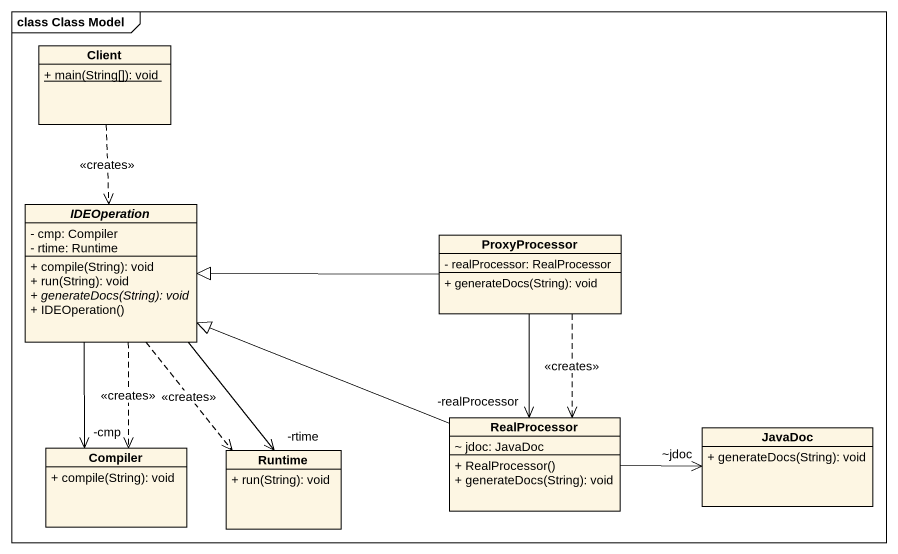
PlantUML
@startuml
mainframe class Class Model
hide circle
hide empty members
skinparam classAttributeIconSize 0
class Client {
  {static} + main(String[]): void
}
abstract class IDEOperation {
  - cmp: Compiler
  - rtime: Runtime
  + compile(String): void
  + run(String): void
  {abstract} + generateDocs(String): void
  + IDEOperation()
}
class ProxyProcessor {
  - realProcessor: RealProcessor
  + generateDocs(String): void
}
class Compiler {
  + compile(String): void
}
class Runtime {
  + run(String): void
}
class RealProcessor {
  ~ jdoc: JavaDoc
  + RealProcessor()
  + generateDocs(String): void
}
class JavaDoc {
  + generateDocs(String): void
}
Client ..> IDEOperation : <<creates>>
IDEOperation --> "-cmp" Compiler
IDEOperation ..> Compiler : <<creates>>
IDEOperation --> "-rtime" Runtime
IDEOperation ..> Runtime : <<creates>>
ProxyProcessor -left-|> IDEOperation
ProxyProcessor --> "-realProcessor" RealProcessor
ProxyProcessor ..> RealProcessor : <<creates>>
RealProcessor -left-|> IDEOperation
RealProcessor -right-> "~jdoc" JavaDoc
@enduml
